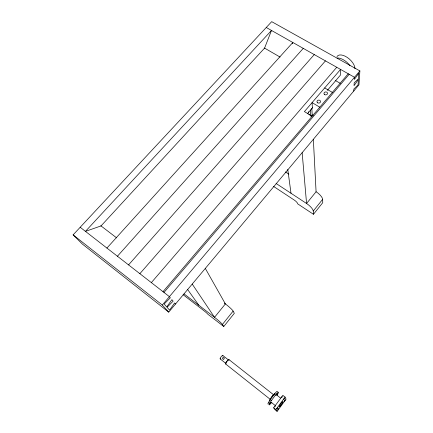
<?xml version="1.0" encoding="UTF-8"?>
<svg xmlns="http://www.w3.org/2000/svg" width="433" height="433" viewBox="0 0 433 433"><rect width="100%" height="100%" fill="white"/><g stroke="black" fill="none" stroke-linecap="round" stroke-linejoin="round"><path stroke-width="0.65" d="M353.745 91.049L353.858 89.041L358.042 84.982L358.394 79.51L354.042 85.653L354.194 82.903L358.443 78.817L358.805 73.177L354.383 79.407L354.503 77.285L266.252 27.495M359.883 70.909L358.946 84.83L168.74 312.133L82.367 244.06L73.117 234.865L271.697 21.65L359.883 70.909L162.315 305.043L168.74 312.133M292.329 43.717L292.832 42.494L106.919 248.066M275.502 405.9L275.285 405.927M282.094 396.931L281.861 397.326M281.358 397.727L282.1 396.796M268.953 402.484L269.158 402.181M274.955 406.37L275.177 406.062M277.115 411.35L275.908 409.564L285.076 397.099L282.836 395.34L273.661 407.778L274.917 409.596L277.115 411.35L286.083 399.145L285.076 397.099M268.314 403.935A4.557 0.671 -53.9 0 1 270.268 399.735L274.273 394.344A4.536 0.671 -54 0 1 277.364 391.6M271.8 402.262A4.563 0.66 -53.9 0 1 269.028 404.823A4.563 0.66 -53.9 0 1 271.377 400.612L275.377 395.221A4.541 0.66 -54 0 1 278.392 392.119A4.541 0.66 -54 0 1 276.817 395.464M183.137 294.727L204.019 310.791A4.146 0.379 39.3 0 1 207.927 314.298L223.774 326.504L234.334 313.297L233.127 311.089A8.406 1.001 39.1 0 0 225.376 303.906L224.299 303.095M273.602 186.444L294.435 200.187A3.892 1.207 39.2 0 1 297.758 203.9L313.47 214.281L322.747 202.676L322.645 199.332A7.881 2.668 38.8 0 0 316.079 191.732L313.351 139.323M223.774 326.504L222.432 324.441L233.127 311.089M313.47 214.281L313.259 211.044L322.645 199.332M316.079 191.732L306.575 203.488A7.935 2.506 38.8 0 1 313.259 211.044M311.17 116.342L312.198 115.135L311.841 108.282M163.008 291.68L348.224 73.74M163.988 292.443L349.187 74.287M308.929 114.599L309.698 114.924M307.392 113.787L312.61 107.682M327.397 90.367L340.441 75.098L340.56 69.415L304.404 111.595L312.112 116.233M151.35 282.614L336.755 67.272M139.87 273.688L325.437 60.885M128.569 264.899L314.271 54.585M117.43 256.239L303.252 48.372M335.607 80.662L340.289 83.342M264.439 48.036L280.048 57.053M324.69 87.931L332.371 92.391M319.792 107.195L312.096 102.621L312.361 107.969M312.155 114.859L313.303 115.551M285.428 171.933L288.833 174.131M276.124 183.489L306.575 203.488L302.147 152.708M100.792 225.745L116.656 237.885M184.063 293.904L214.53 317.319A8.471 0.785 39.2 0 1 222.432 324.441M80.186 227.276L169.4 296.648L170.348 297.79L164.145 304.02L166.737 306.927L171.906 299.668L173.135 301.141L167.051 307.284L169.557 310.093L174.64 302.954L175.527 304.026M73.117 234.865L162.315 305.043M276.433 394.804L280.514 398.019M274.273 394.344L275.377 395.221M228.97 359.601L273.824 394.95M222.746 355.428L228.554 360.012A2.181 0.503 -52.7 0 0 226.443 362.075M220.191 358.925L225.994 363.52M225.577 363.936L270.446 399.497M270.268 399.735L271.377 400.612M271.047 402.187L275.637 405.835M273.661 407.778L275.908 409.564M187.521 289.347L198.844 305.265M192.225 284.07L214.53 317.319L225.376 303.906L205.318 268.428M287.761 169.384L291.014 193.27M310.45 109.917L310.797 116.125M308.561 111.709A3.691 1.575 41.5 0 1 308.236 112.991M270.192 399.789A3.383 0.503 -53.9 0 1 270.322 399.41M271.924 396.823A3.383 0.503 -53.9 0 1 272.46 396.135M272.974 395.524A3.383 0.503 -53.9 0 1 274.224 394.577M269.515 400.974A4.563 0.677 -53.9 0 1 272.021 396.395A4.563 0.677 -53.9 0 1 274.944 393.841M226.015 363.893A2.755 0.639 -52.7 0 1 225.869 362.773A2.755 0.639 -52.7 0 1 228.05 359.98A2.755 0.639 -52.7 0 1 228.943 360.148M220.63 358.768A2.17 0.525 -52.6 0 1 220.3 358.048A2.17 0.525 -52.6 0 1 222.107 355.731A2.17 0.525 -52.6 0 1 222.746 356.061M225.907 363.211A2.181 0.503 -52.7 0 1 226.188 362.513M336.977 56.599A11.29 5.878 42.2 0 1 347.342 57.481A11.29 5.878 42.2 0 1 354.968 68.798M337.036 58.027A11.312 5.824 42.1 0 1 349.913 65.61M277.802 409.899L278.652 408.779L277.802 409.899M283.507 399.681L284.367 398.56L283.507 399.681M284.254 401.115L285.098 400.005L284.254 401.115M276.752 394.431L277.602 393.348L276.752 394.431M276.968 408.541L277.813 407.458L276.968 408.541M269.921 403.61L270.755 402.571L269.921 403.61M271.496 30.456L264.574 48.112L101.035 225.929L85.453 231.374L271.496 30.456M317.703 102.838A1.786 1.499 -4.4 0 0 320.528 101.723A1.786 1.499 -4.4 0 0 318.028 100.25A1.786 1.499 -4.4 0 0 317.703 102.838M324.626 94.589A1.781 1.483 -3.7 0 0 327.505 93.609A1.781 1.483 -3.7 0 0 325.107 92.04A1.781 1.483 -3.7 0 0 324.626 94.589M280.259 406.03A3.399 0.449 -54.1 0 0 283.074 401.548A3.399 0.449 -54.1 0 0 279.853 405.266A3.399 0.449 -54.1 0 0 280.259 406.03M223.682 359.136A0.898 0.85 -53.3 0 0 223.937 357.615A0.898 0.85 -53.3 0 0 222.524 358.221A0.898 0.85 -53.3 0 0 223.682 359.136"/></g></svg>
